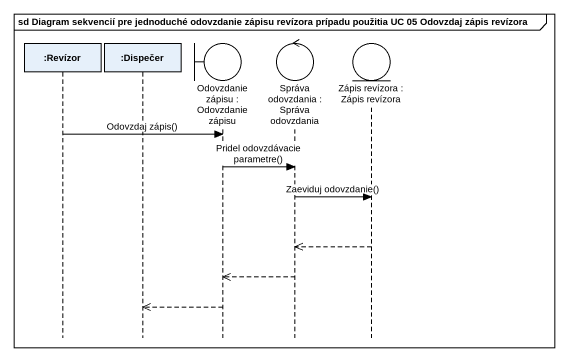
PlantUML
@startuml
mainframe sd Diagram sekvencií pre jednoduché odovzdanie zápisu revízora prípadu použitia UC 05 Odovzdaj zápis revízora
hide footbox
participant ":Revízor" as Revízor
participant ":Dispečer" as Dispečer
boundary "Odovzdanie zápisu : Odovzdanie zápisu" as Odovzdanie_zápisu
control "Správa odovzdania : Správa odovzdania" as Správa_odovzdania
entity "Zápis revízora : Zápis revízora" as Zápis_revízora

Revízor -> Odovzdanie_zápisu : Odovzdaj zápis()
Odovzdanie_zápisu -> Správa_odovzdania : Pridel odovzdávacie parametre()
Správa_odovzdania -> Zápis_revízora : Zaeviduj odovzdanie()
Zápis_revízora -->> Správa_odovzdania
Správa_odovzdania -->> Odovzdanie_zápisu
Odovzdanie_zápisu -->> Dispečer
@enduml
